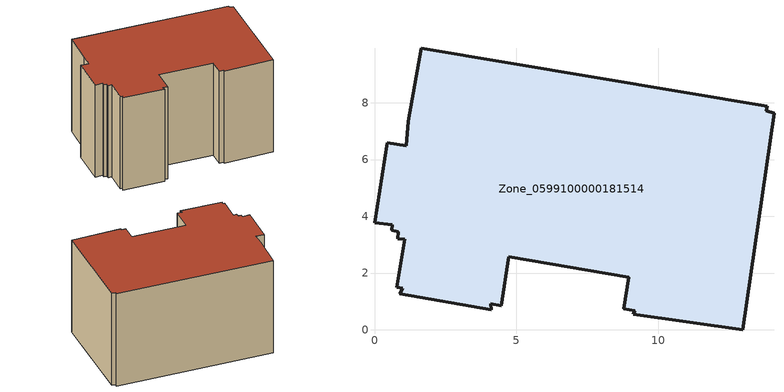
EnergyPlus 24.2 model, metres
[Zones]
Zone_0599100000181514
 floor ground (C_G): 12.99,0 9.12,0.55 9.17,0.67 8.79,0.74 8.97,1.85 4.73,2.58 4.48,0.85 4.11,0.92 4.12,0.71 0.9,1.26 0.99,1.46 0.79,1.5 1.07,3.19 0.81,3.22 0.83,3.46 0.6,3.5 0.63,3.69 0,3.77 0.44,6.59 1.11,6.49 1.19,7.35 1.65,9.93 13.84,7.88 13.82,7.72 14.09,7.64 z0
 wall outside (C_F): 1.11,6.49 0.44,6.59 0,3.77 0.63,3.69 0.6,3.5 0.83,3.46 0.81,3.22 1.07,3.19 0.79,1.5 0.99,1.46 0.9,1.26 4.12,0.71 4.11,0.92 4.48,0.85 4.73,2.58 8.97,1.85 8.79,0.74 9.17,0.67 9.12,0.55 12.99,0 14.09,7.64 13.82,7.72 13.84,7.88 1.65,9.93 1.19,7.35 1.11,6.49 z0:8.09
 roof outside (C_R): 9.12,0.55 12.99,0 14.09,7.64 13.82,7.72 13.84,7.88 1.65,9.93 1.19,7.35 1.11,6.49 0.44,6.59 0,3.77 0.63,3.69 0.6,3.5 0.83,3.46 0.81,3.22 1.07,3.19 0.79,1.5 0.99,1.46 0.9,1.26 4.12,0.71 4.11,0.92 4.48,0.85 4.73,2.58 8.97,1.85 8.79,0.74 9.17,0.67 z8.09
[BUILDING]
Pand.0599100000181514: North Axis=0; Terrain=City; Loads Convergence Tolerance Value=0.04; Temperature Convergence Tolerance Value=0.4; Solar Distribution=FullExterior; Maximum Number of Warmup Days=25; Minimum Number of Warmup Days=1
[Site:Location]
Rotterdam.The.Hague.AP_ZH_NLD Design_Conditions: Latitude=51.96; Longitude=4.45; Time Zone=1; Elevation=-4.5
[SITE:GROUNDTEMPERATURE:BUILDINGSURFACE]
18, 18, 18, 18, 18, 18, 18, 18, 18, 18, 18, 18
[MATERIAL] Thermal Absorptance=0.9; Solar Absorptance=0.7; Visible Absorptance=0.7
Name | Roughness | Thickness | Conductivity | Density | Specific Heat
G.D.1965 | MediumSmooth | 0.15 | 1 | 540 | 1210
F.D.1965 | Rough | 0.3 | 0.857143 | 1920 | 840
R.D.1965 | MediumRough | 0.2 | 0.08 | 1500 | 1000
[CONSTRUCTION]
C_G: G.D.1965
C_F: F.D.1965
C_R: R.D.1965
[ZONE]
Zone_0599100000181514: Type=1; Multiplier=1; Ceiling Height=Autocalculate; Volume=Autocalculate; Floor Area=autocalculate; Part of Total Floor Area=Yes
[ZONEINFILTRATION:DESIGNFLOWRATE]
Infil_Zone_0599100000181514: Zone or ZoneList or Space or SpaceList=Zone_0599100000181514; Schedule=AlwaysOn; Design Flow Rate Calculation Method=Flow/Area; Flow Rate per Floor Area=0.0042; Constant Term Coefficient=1; Temperature Term Coefficient=0; Velocity Term Coefficient=0; Velocity Squared Term Coefficient=0
[HVACTEMPLATE:ZONE:IDEALLOADSAIRSYSTEM]
Zone_0599100000181514: Maximum Heating Supply Air Temperature=50; Minimum Cooling Supply Air Temperature=13; Maximum Heating Supply Air Humidity Ratio=0.0156; Minimum Cooling Supply Air Humidity Ratio=0.0077; Heating Limit=NoLimit; Cooling Limit=NoLimit; Dehumidification Control Type=ConstantSensibleHeatRatio; Cooling Sensible Heat Ratio=0.7; Dehumidification Setpoint=60; Humidification Control Type=None; Humidification Setpoint=30; Outdoor Air Method=None; Outdoor Air Flow Rate per Person=0.00944; Outdoor Air Flow Rate per Zone Floor Area=0; Outdoor Air Flow Rate per Zone=0; Demand Controlled Ventilation Type=None; Outdoor Air Economizer Type=NoEconomizer; Heat Recovery Type=None; Sensible Heat Recovery Effectiveness=0.7; Latent Heat Recovery Effectiveness=0.65
[ZONECONTROL:THERMOSTAT]
ThermostatControl_Zone_0599100000181514: Zone or ZoneList=Zone_0599100000181514; Control Type Schedule=DualSetpointControlType; Control 1=Thermostat_Zone_0599100000181514; Temperature Difference Between Cutout And Setpoint=0
[THERMOSTATSETPOINT:DUALSETPOINT]
Thermostat_Zone_0599100000181514: Heating Setpoint Temperature Schedule=HeatingSetpoint_Zone_0599100000181514; Cooling Setpoint Temperature Schedule=CoolingSetpoint_Zone_0599100000181514
[SCHEDULE:COMPACT]
HeatingSetpoint_Zone_0599100000181514: Through: 12/31, For: AllDays, Until: 24:00, 21
CoolingSetpoint_Zone_0599100000181514: Through: 12/31, For: AllDays, Until: 24:00, 24
DualSetpointControlType: Through: 12/31, For: AllDays, Until: 24:00, 4
AlwaysOn: Through: 12/31, For: AllDays, Until: 24:00, 1
